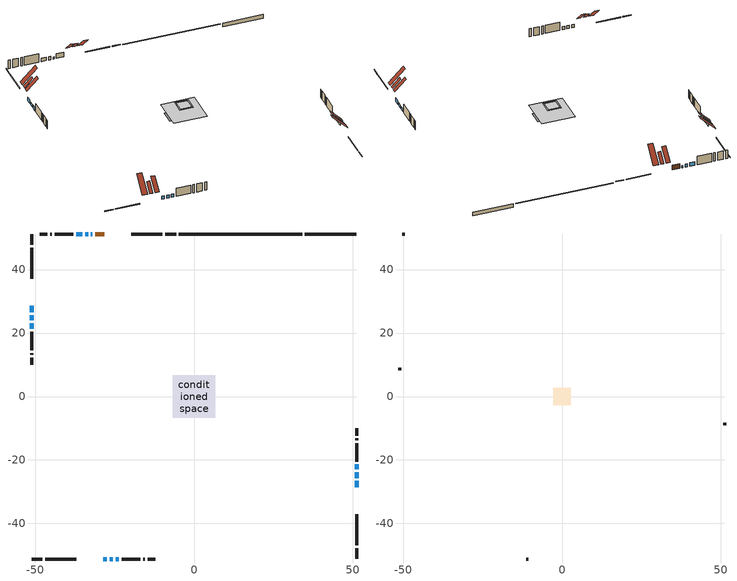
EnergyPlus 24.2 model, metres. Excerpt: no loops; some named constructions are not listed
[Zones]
conditioned space
 floor adiabatic (Floor3 construction): -4.46,-4.46 -4.46,4.46 4.46,4.46 4.46,-4.46 z0.12
 floor adiabatic (AdiabaticFloorConstruction): -6.69,-6.69 -6.69,6.69 6.69,6.69 6.69,-6.69 z1.34
 floor foundation (Slab1 construction): -2.23,-2.23 -2.23,2.23 2.23,2.23 2.23,-2.23 z-1.53
 floor foundation (Slab2 construction): -6.75,-2.94 -6.75,2.94 6.75,2.94 6.75,-2.94 z-0.12
 wall outside (RimJoist1 construction): -5.66,51.22 -9.02,51.22 / -51.22,-51.22 -47.85,-51.22 / -51.22,51.22 -51.22,47.85 / 51.22,-51.22 51.22,-47.85 z0.12:0.42
 wall outside (RimJoist2 construction): -9.95,51.22 -19.74,51.22 / -46.92,-51.22 -37.14,-51.22 / -51.22,46.92 -51.22,37.14 / 51.22,-46.92 51.22,-37.14 z0.12:0.42
 wall outside (AdiabaticWallConstruction 1): -28.31,51.22 -31.14,51.22 z0.12:2.15
 wall outside (AdiabaticWallConstruction): -32.07,51.22 -32.48,51.22 z0.12:1.04; -51.22,28.56 -51.22,26.53 / 51.22,-28.56 51.22,-26.63 / -35.15,51.22 -37.18,51.22 z0.12:1.64; 51.22,-25.7 51.22,-23.87 z0.12:1.26; -33.4,51.22 -34.22,51.22 z0.12:1.49; -51.22,25.6 -51.22,24.08 / 51.22,-22.94 51.22,-21.42 z0.12:1.29; -28.56,-51.22 -27.44,-51.22 / -26.52,-51.22 -25.55,-51.22 z0.12:1.54; -24.62,-51.22 -23.71,-51.22 / -51.22,23.15 -51.22,21.37 z0.12:1.44
 wall outside (Wall1 construction): -38.11,51.22 -43.91,51.22 / -22.78,-51.22 -16.97,-51.22 / -51.22,20.44 -51.22,14.64 / 51.22,-20.49 51.22,-14.69 z0.12:3.78
 wall outside (Wall2 construction): -44.84,51.22 -45.36,51.22 / -16.04,-51.22 -15.52,-51.22 / -51.22,13.71 -51.22,13.18 / 51.22,-13.76 51.22,-13.23 z0.12:3.78
 wall outside (Wall3 construction): -46.29,51.22 -48.62,51.22 / -14.59,-51.22 -12.27,-51.22 / -51.22,12.26 -51.22,9.93 / 51.22,-12.3 51.22,-9.98 z0.12:3.78
 wall foundation (FoundationWall1 construction): 51.22,51.22 34.97,51.22 z-1.53:0.12
 wall foundation (FoundationWall2 construction): 34.04,51.22 -4.73,51.22 z-0.12:0.11
 window (WindowConstruction 11): -32.07,51.22 -32.48,51.22 z0.12:1.03
 window (WindowConstruction 5): -51.22,28.56 -51.22,26.53 z0.12:1.64
 window (WindowConstruction 6): 51.22,-28.56 51.22,-26.63 z0.12:1.64
 window (WindowConstruction 7): 51.22,-25.7 51.22,-23.87 z0.12:1.26
 window (WindowConstruction 8): -33.4,51.22 -34.22,51.22 z0.12:1.49
 window (WindowConstruction 9): -51.22,25.6 -51.22,24.08 z0.12:1.29
 window (WindowConstruction 10): 51.22,-22.94 51.22,-21.42 z0.12:1.29
 window (WindowConstruction): -28.56,-51.22 -27.45,-51.22 z0.12:1.54
 window (WindowConstruction 1): -26.52,-51.22 -25.55,-51.22 z0.12:1.54
 window (WindowConstruction 2): -24.62,-51.22 -23.71,-51.22 z0.12:1.44
 window (WindowConstruction 3): -35.15,51.22 -37.18,51.22 z0.12:1.64
 window (WindowConstruction 4): -51.22,23.15 -51.22,21.37 z0.12:1.44
 door (Door): -28.31,51.22 -31.14,51.22 z0.12:2.15
 ceiling adiabatic (AdiabaticFloorConstruction): 6.69,-6.69 6.69,6.69 -6.69,6.69 -6.69,-6.69 z1.34
 roof outside (Roof3 construction): -24.87,51.22,3.78 -24.87,47.87,7.12 -23.69,47.87,7.12 -23.69,51.22,3.78; -32,-51.22,3.78 -32,-47.87,7.12 -33.18,-47.87,7.12 -33.18,-51.22,3.78; -51.22,32,3.78 -47.87,32,7.12 -47.87,33.18,7.12 -51.22,33.18,3.78; 51.22,-32,3.78 47.87,-32,7.12 47.87,-33.18,7.12 51.22,-33.18,3.78
 roof outside (Roof4 construction): -27.38,51.22,3.78 -27.38,46.74,8.25 -25.8,46.74,8.25 -25.8,51.22,3.78; -29.49,-51.22,3.78 -29.49,-46.74,8.25 -31.07,-46.74,8.25 -31.07,-51.22,3.78; -51.22,29.49,3.78 -46.74,29.49,8.25 -46.74,31.07,8.25 -51.22,31.07,3.78; 51.22,-29.49,3.78 46.74,-29.49,8.25 46.74,-31.07,8.25 51.22,-31.07,3.78
attic - vented
 floor to conditioned space (Floor1 construction Reversed): -2.23,-2.23 -2.23,2.23 2.23,2.23 2.23,-2.23 z3.78
 floor to conditioned space (Floor2 construction Reversed): -2.73,-2.73 -2.73,2.73 2.73,2.73 2.73,-2.73 z3.78
 wall outside (Wall4 construction): -49.55,51.22 -50.29,51.22 / -11.34,-51.22 -10.6,-51.22 / -51.22,9 -51.22,8.26 / 51.22,-9.05 51.22,-8.31 z0.12:3.78
 roof outside (Roof1 construction): -22.76,51.22,3.78 -22.76,45.29,9.7 -20.67,45.29,9.7 -20.67,51.22,3.78; -34.11,-51.22,3.78 -34.11,-45.29,9.7 -36.21,-45.29,9.7 -36.21,-51.22,3.78; -51.22,34.11,3.78 -45.29,34.11,9.7 -45.29,36.21,9.7 -51.22,36.21,3.78; 51.22,-34.11,3.78 45.29,-34.11,9.7 45.29,-36.21,9.7 51.22,-36.21,3.78
[Material] Roughness=Rough; Thermal Absorptance=0.9
Name | Thickness {m} | Conductivity {W/m-K} | Density {kg/m3} | Specific Heat {J/kg-K} | Solar Absorptance | Visible Absorptance
ceiling loosefill ins | 0.169333 | 0.0480833 | 16.02 | 1046.75 | 0.7 | 0.7
ceiling stud and cavity | 0.1397 | 0.128794 | 65.682 | 1177.47 | 0.7 | 0.7
ceiling stud and cavity 1 | 0.1397 | 0.124158 | 65.682 | 1177.47 | 0.7 | 0.7
gypsum board | 0.0127 | 0.160291 | 801 | 837.4 | 0.6 | 0.6
[Construction]
Floor1 construction: ceiling loosefill ins, ceiling stud and cavity, gypsum board
Floor2 construction: ceiling loosefill ins, ceiling stud and cavity 1, gypsum board
[EnergyManagementSystem:ProgramCallingManager]
component_loads_program_calling_manager: EndOfZoneTimestepAfterZoneReporting; component_loads_program
fridge_schedule_program_calling_manager: BeginZoneTimestepAfterInitHeatBalance; fridge_schedule_program
infil_program_calling_manager: BeginZoneTimestepAfterInitHeatBalance; infil_program
natural_vent_program_calling_manager: BeginZoneTimestepAfterInitHeatBalance; natural_vent_program
total_airflows_program_calling_manager: EndOfZoneTimestepAfterZoneReporting; total_airflows_program
total_loads_program_calling_manager: EndOfZoneTimestepAfterZoneReporting; total_loads_program
unit_heater_supply_fan_disaggregate_program_calling_manager: EndOfSystemTimestepBeforeHVACReporting; unit_heater_supply_fan_disaggregate_program
unmet_hours_program_calling_manager: EndOfZoneTimestepBeforeZoneReporting; unmet_hours_program
water_heater_EC_adj_ProgramManager: EndOfSystemTimestepBeforeHVACReporting; water_heater_EC_adj
[EnergyManagementSystem:OutputVariable] Type of Data in Variable=Summed
Name | EMS Variable | Update Frequency | EMS Program or Subroutine | Units
unit heater supply fan disaggregate htg primary | unit_heater_supply_fan_primary_htg | SystemTimestep | unit_heater_supply_fan_disaggregate_program | J
loads_htg_tot_peakload_outvar; loads_htg_tot_annual_outvar; Energy Management System Output Variable 1; Energy Management System Output Variable 45 | loads_htg_tot | ZoneTimestep | total_loads_program | J
loads_clg_tot_peakload_outvar; loads_clg_tot_annual_outvar; Energy Management System Output Variable 2; Energy Management System Output Variable 46 | loads_clg_tot | ZoneTimestep | total_loads_program | J
htg_unmet_hours_annual_outvar; Energy Management System Output Variable 3 | htg_unmet_hours | ZoneTimestep | unmet_hours_program | hr
clg_unmet_hours_annual_outvar; Energy Management System Output Variable 4 | clg_unmet_hours | ZoneTimestep | unmet_hours_program | hr
loads_htg_roofs_annual_outvar; Energy Management System Output Variable 5 | loads_htg_roofs | ZoneTimestep | component_loads_program | J
loads_htg_ceilings_annual_outvar; Energy Management System Output Variable 6 | loads_htg_ceilings | ZoneTimestep | component_loads_program | J
loads_htg_walls_annual_outvar; Energy Management System Output Variable 7 | loads_htg_walls | ZoneTimestep | component_loads_program | J
loads_htg_rim_joists_annual_outvar; Energy Management System Output Variable 8 | loads_htg_rim_joists | ZoneTimestep | component_loads_program | J
loads_htg_foundation_walls_annual_outvar; Energy Management System Output Variable 9 | loads_htg_foundation_walls | ZoneTimestep | component_loads_program | J
loads_htg_doors_annual_outvar; Energy Management System Output Variable 10 | loads_htg_doors | ZoneTimestep | component_loads_program | J
loads_htg_windows_conduction_annual_outvar; Energy Management System Output Variable 11 | loads_htg_windows_conduction | ZoneTimestep | component_loads_program | J
loads_htg_windows_solar_annual_outvar; Energy Management System Output Variable 12 | loads_htg_windows_solar | ZoneTimestep | component_loads_program | J
loads_htg_skylights_conduction_annual_outvar; Energy Management System Output Variable 13 | loads_htg_skylights_conduction | ZoneTimestep | component_loads_program | J
loads_htg_skylights_solar_annual_outvar; Energy Management System Output Variable 14 | loads_htg_skylights_solar | ZoneTimestep | component_loads_program | J
loads_htg_floors_annual_outvar; Energy Management System Output Variable 15 | loads_htg_floors | ZoneTimestep | component_loads_program | J
loads_htg_slabs_annual_outvar; Energy Management System Output Variable 16 | loads_htg_slabs | ZoneTimestep | component_loads_program | J
loads_htg_internal_mass_annual_outvar; Energy Management System Output Variable 17 | loads_htg_internal_mass | ZoneTimestep | component_loads_program | J
loads_htg_infil_annual_outvar; Energy Management System Output Variable 18 | loads_htg_infil | ZoneTimestep | component_loads_program | J
loads_htg_natvent_annual_outvar; Energy Management System Output Variable 19 | loads_htg_natvent | ZoneTimestep | component_loads_program | J
loads_htg_mechvent_annual_outvar; Energy Management System Output Variable 20 | loads_htg_mechvent | ZoneTimestep | component_loads_program | J
loads_htg_whf_annual_outvar; Energy Management System Output Variable 21 | loads_htg_whf | ZoneTimestep | component_loads_program | J
loads_htg_ducts_annual_outvar; Energy Management System Output Variable 22 | loads_htg_ducts | ZoneTimestep | component_loads_program | J
loads_htg_intgains_annual_outvar; Energy Management System Output Variable 23 | loads_htg_intgains | ZoneTimestep | component_loads_program | J
loads_htg_lighting_annual_outvar; Energy Management System Output Variable 24 | loads_htg_lighting | ZoneTimestep | component_loads_program | J
loads_clg_roofs_annual_outvar; Energy Management System Output Variable 25 | loads_clg_roofs | ZoneTimestep | component_loads_program | J
loads_clg_ceilings_annual_outvar; Energy Management System Output Variable 26 | loads_clg_ceilings | ZoneTimestep | component_loads_program | J
loads_clg_walls_annual_outvar; Energy Management System Output Variable 27 | loads_clg_walls | ZoneTimestep | component_loads_program | J
loads_clg_rim_joists_annual_outvar; Energy Management System Output Variable 28 | loads_clg_rim_joists | ZoneTimestep | component_loads_program | J
loads_clg_foundation_walls_annual_outvar; Energy Management System Output Variable 29 | loads_clg_foundation_walls | ZoneTimestep | component_loads_program | J
loads_clg_doors_annual_outvar; Energy Management System Output Variable 30 | loads_clg_doors | ZoneTimestep | component_loads_program | J
loads_clg_windows_conduction_annual_outvar; Energy Management System Output Variable 31 | loads_clg_windows_conduction | ZoneTimestep | component_loads_program | J
loads_clg_windows_solar_annual_outvar; Energy Management System Output Variable 32 | loads_clg_windows_solar | ZoneTimestep | component_loads_program | J
loads_clg_skylights_conduction_annual_outvar; Energy Management System Output Variable 33 | loads_clg_skylights_conduction | ZoneTimestep | component_loads_program | J
loads_clg_skylights_solar_annual_outvar; Energy Management System Output Variable 34 | loads_clg_skylights_solar | ZoneTimestep | component_loads_program | J
loads_clg_floors_annual_outvar; Energy Management System Output Variable 35 | loads_clg_floors | ZoneTimestep | component_loads_program | J
loads_clg_slabs_annual_outvar; Energy Management System Output Variable 36 | loads_clg_slabs | ZoneTimestep | component_loads_program | J
loads_clg_internal_mass_annual_outvar; Energy Management System Output Variable 37 | loads_clg_internal_mass | ZoneTimestep | component_loads_program | J
loads_clg_infil_annual_outvar; Energy Management System Output Variable 38 | loads_clg_infil | ZoneTimestep | component_loads_program | J
loads_clg_natvent_annual_outvar; Energy Management System Output Variable 39 | loads_clg_natvent | ZoneTimestep | component_loads_program | J
loads_clg_mechvent_annual_outvar; Energy Management System Output Variable 40 | loads_clg_mechvent | ZoneTimestep | component_loads_program | J
loads_clg_whf_annual_outvar; Energy Management System Output Variable 41 | loads_clg_whf | ZoneTimestep | component_loads_program | J
loads_clg_ducts_annual_outvar; Energy Management System Output Variable 42 | loads_clg_ducts | ZoneTimestep | component_loads_program | J
loads_clg_intgains_annual_outvar; Energy Management System Output Variable 43 | loads_clg_intgains | ZoneTimestep | component_loads_program | J
loads_clg_lighting_annual_outvar; Energy Management System Output Variable 44 | loads_clg_lighting | ZoneTimestep | component_loads_program | J
[Schedule:Day:Interval]
interior lighting schedule day: No, 01:00, 0.108182, 04:00, 0.0901515, 05:00, 0.0991667, 06:00, 0.162273, 07:00, 0.270455, 08:00, 0.342576, 10:00, 0.369621, 11:00, 0.351591, 12:00, 0.333561, 13:00, 0.324545, 14:00, 0.31553, 15:00, 0.333561, 16:00, 0.369621, 17:00, 0.450758, 18:00, 0.585985, 19:00, 0.775303, 20:00, 0.955606, 21:00, 0.991667, 22:00, 0.712197, 23:00, 0.360606, 24:00, 0.162273
interior lighting schedule day 1: No, 01:00, 0.100909, 04:00, 0.0840909, 05:00, 0.0925, 06:00, 0.151364, 07:00, 0.252273, 08:00, 0.319545, 10:00, 0.344773, 11:00, 0.327955, 12:00, 0.311136, 13:00, 0.302727, 14:00, 0.294318, 15:00, 0.311136, 16:00, 0.344773, 17:00, 0.420455, 18:00, 0.546591, 19:00, 0.723182, 20:00, 0.891364, 21:00, 0.925, 22:00, 0.664318, 23:00, 0.336364, 24:00, 0.151364
interior lighting schedule day 2: No, 01:00, 0.0927273, 04:00, 0.0772727, 05:00, 0.085, 06:00, 0.139091, 07:00, 0.231818, 08:00, 0.293636, 10:00, 0.316818, 11:00, 0.301364, 12:00, 0.285909, 13:00, 0.278182, 14:00, 0.270455, 15:00, 0.285909, 16:00, 0.316818, 17:00, 0.386364, 18:00, 0.502273, 19:00, 0.664545, 20:00, 0.819091, 21:00, 0.85, 22:00, 0.610455, 23:00, 0.309091, 24:00, 0.139091
interior lighting schedule day 3: No, 01:00, 0.0845455, 04:00, 0.0704545, 05:00, 0.0775, 06:00, 0.126818, 07:00, 0.211364, 08:00, 0.267727, 10:00, 0.288864, 11:00, 0.274773, 12:00, 0.260682, 13:00, 0.253636, 14:00, 0.246591, 15:00, 0.260682, 16:00, 0.288864, 17:00, 0.352273, 18:00, 0.457955, 19:00, 0.605909, 20:00, 0.746818, 21:00, 0.775, 22:00, 0.556591, 23:00, 0.281818, 24:00, 0.126818
interior lighting schedule day 4: No, 01:00, 0.0763636, 04:00, 0.0636364, 05:00, 0.07, 06:00, 0.114545, 07:00, 0.190909, 08:00, 0.241818, 10:00, 0.260909, 11:00, 0.248182, 12:00, 0.235455, 13:00, 0.229091, 14:00, 0.222727, 15:00, 0.235455, 16:00, 0.260909, 17:00, 0.318182, 18:00, 0.413636, 19:00, 0.547273, 20:00, 0.674545, 21:00, 0.7, 22:00, 0.502727, 23:00, 0.254545, 24:00, 0.114545
interior lighting schedule day 5: No, 01:00, 0.0727273, 04:00, 0.0606061, 05:00, 0.0666667, 06:00, 0.109091, 07:00, 0.181818, 08:00, 0.230303, 10:00, 0.248485, 11:00, 0.236364, 12:00, 0.224242, 13:00, 0.218182, 14:00, 0.212121, 15:00, 0.224242, 16:00, 0.248485, 17:00, 0.30303, 18:00, 0.393939, 19:00, 0.521212, 20:00, 0.642424, 21:00, 0.666667, 22:00, 0.478788, 23:00, 0.242424, 24:00, 0.109091
interior lighting schedule day 6: No, 01:00, 0.0745455, 04:00, 0.0621212, 05:00, 0.0683333, 06:00, 0.111818, 07:00, 0.186364, 08:00, 0.236061, 10:00, 0.254697, 11:00, 0.242273, 12:00, 0.229848, 13:00, 0.223636, 14:00, 0.217424, 15:00, 0.229848, 16:00, 0.254697, 17:00, 0.310606, 18:00, 0.403788, 19:00, 0.534242, 20:00, 0.658485, 21:00, 0.683333, 22:00, 0.490758, 23:00, 0.248485, 24:00, 0.111818
interior lighting schedule day 7: No, 01:00, 0.08, 04:00, 0.0666667, 05:00, 0.0733333, 06:00, 0.12, 07:00, 0.2, 08:00, 0.253333, 10:00, 0.273333, 11:00, 0.26, 12:00, 0.246667, 13:00, 0.24, 14:00, 0.233333, 15:00, 0.246667, 16:00, 0.273333, 17:00, 0.333333, 18:00, 0.433333, 19:00, 0.573333, 20:00, 0.706667, 21:00, 0.733333, 22:00, 0.526667, 23:00, 0.266667, 24:00, 0.12
interior lighting schedule day 8: No, 01:00, 0.0890909, 04:00, 0.0742424, 05:00, 0.0816667, 06:00, 0.133636, 07:00, 0.222727, 08:00, 0.282121, 10:00, 0.304394, 11:00, 0.289545, 12:00, 0.274697, 13:00, 0.267273, 14:00, 0.259848, 15:00, 0.274697, 16:00, 0.304394, 17:00, 0.371212, 18:00, 0.482576, 19:00, 0.638485, 20:00, 0.78697, 21:00, 0.816667, 22:00, 0.586515, 23:00, 0.29697, 24:00, 0.133636
interior lighting schedule day 9: No, 01:00, 0.0972727, 04:00, 0.0810606, 05:00, 0.0891667, 06:00, 0.145909, 07:00, 0.243182, 08:00, 0.30803, 10:00, 0.332348, 11:00, 0.316136, 12:00, 0.299924, 13:00, 0.291818, 14:00, 0.283712, 15:00, 0.299924, 16:00, 0.332348, 17:00, 0.405303, 18:00, 0.526894, 19:00, 0.697121, 20:00, 0.859242, 21:00, 0.891667, 22:00, 0.640379, 23:00, 0.324242, 24:00, 0.145909
interior lighting schedule day 10: No, 01:00, 0.105455, 04:00, 0.0878788, 05:00, 0.0966667, 06:00, 0.158182, 07:00, 0.263636, 08:00, 0.333939, 10:00, 0.360303, 11:00, 0.342727, 12:00, 0.325152, 13:00, 0.316364, 14:00, 0.307576, 15:00, 0.325152, 16:00, 0.360303, 17:00, 0.439394, 18:00, 0.571212, 19:00, 0.755758, 20:00, 0.931515, 21:00, 0.966667, 22:00, 0.694242, 23:00, 0.351515, 24:00, 0.158182
interior lighting schedule day 11: No, 01:00, 0.109091, 04:00, 0.0909091, 05:00, 0.1, 06:00, 0.163636, 07:00, 0.272727, 08:00, 0.345455, 10:00, 0.372727, 11:00, 0.354545, 12:00, 0.336364, 13:00, 0.327273, 14:00, 0.318182, 15:00, 0.336364, 16:00, 0.372727, 17:00, 0.454545, 18:00, 0.590909, 19:00, 0.781818, 20:00, 0.963636, 21:00, 1, 22:00, 0.718182, 23:00, 0.363636, 24:00, 0.163636
interior lighting schedule default day; occupants schedule default day; clothes dryer schedule default day; cooking range schedule default day; mech vent range fan 0 schedule default day; misc plug loads schedule default day; general water use schedule default day; heating setpoint default day; cooling setpoint default day; clothes dryer exhaust 0 schedule default day; cooling season schedule day; cooling season schedule day 2; cooling season schedule default day; exterior lighting schedule default day; natural vent schedule default day: No, 24:00, 0
occupants schedule day: No, 05:00, 0.426829, 06:00, 0.719512, 07:00, 1, 08:00, 0.670732, 09:00, 0.329268, 14:00, 0.170732, 15:00, 0.231707, 16:00, 0.329268, 17:00, 0.5, 18:00, 0.670732, 19:00, 0.829268, 21:00, 1, 22:00, 0.853659, 23:00, 0.646341, 24:00, 0.426829
clothes dryer schedule day; clothes dryer exhaust 0 schedule day: No, 01:00, 0.123457, 02:00, 0.0740741, 03:00, 0.0493827, 04:00, 0.0246914, 05:00, 0.0493827, 06:00, 0.0740741, 07:00, 0.197531, 08:00, 0.395062, 09:00, 0.592593, 10:00, 0.839506, 11:00, 0.962963, 12:00, 1, 13:00, 0.91358, 14:00, 0.82716, 15:00, 0.716049, 16:00, 0.753086, 17:00, 0.679012, 18:00, 0.666667, 20:00, 0.62963, 21:00, 0.641975, 22:00, 0.666667, 23:00, 0.54321, 24:00, 0.296296
cooking range schedule day: No, 05:00, 0.0597015, 06:00, 0.11194, 07:00, 0.171642, 08:00, 0.291045, 11:00, 0.343284, 12:00, 0.402985, 13:00, 0.462687, 14:00, 0.343284, 15:00, 0.291045, 16:00, 0.402985, 17:00, 0.567164, 18:00, 1, 19:00, 0.850746, 20:00, 0.432836, 21:00, 0.291045, 22:00, 0.231343, 23:00, 0.171642, 24:00, 0.11194
mech vent range fan 0 schedule day: No, 18:00, 0, 19:00, 1, 20:00, 0.2, 24:00, 0
misc plug loads schedule day: No, 06:00, 0.705882, 07:00, 0.745098, 08:00, 0.803922, 15:00, 0.823529, 16:00, 0.862745, 17:00, 0.921569, 18:00, 0.980392, 19:00, 1, 20:00, 0.980392, 21:00, 0.941176, 22:00, 0.862745, 23:00, 0.784314, 24:00, 0.72549
general water use schedule day: No, 01:00, 0.315068, 03:00, 0.287671, 04:00, 0.342466, 05:00, 0.369863, 06:00, 0.520548, 07:00, 0.60274, 08:00, 0.534247, 10:00, 0.506849, 11:00, 0.465753, 14:00, 0.479452, 15:00, 0.534247, 16:00, 0.589041, 17:00, 0.69863, 18:00, 0.876712, 19:00, 0.890411, 20:00, 0.986301, 21:00, 1, 22:00, 0.863014, 23:00, 0.616438, 24:00, 0.465753
heating setpoint day: No, 07:00, 18, 23:00, 21, 24:00, 18
cooling setpoint day: No, 24:00, 25
cooling season schedule day 1: No, 24:00, 1
exterior lighting schedule day: No, 01:00, 0.566667, 03:00, 0.524167, 05:00, 0.495833, 06:00, 0.5525, 07:00, 0.623333, 08:00, 0.580833, 09:00, 0.439167, 10:00, 0.354167, 12:00, 0.34, 13:00, 0.354167, 14:00, 0.396667, 15:00, 0.425, 16:00, 0.495833, 17:00, 0.623333, 18:00, 0.793333, 19:00, 0.906667, 20:00, 0.963333, 21:00, 0.991667, 22:00, 0.920833, 23:00, 0.793333, 24:00, 0.665833
exterior lighting schedule day 1: No, 01:00, 0.528571, 03:00, 0.488929, 05:00, 0.4625, 06:00, 0.515357, 07:00, 0.581429, 08:00, 0.541786, 09:00, 0.409643, 10:00, 0.330357, 12:00, 0.317143, 13:00, 0.330357, 14:00, 0.37, 15:00, 0.396429, 16:00, 0.4625, 17:00, 0.581429, 18:00, 0.74, 19:00, 0.845714, 20:00, 0.898571, 21:00, 0.925, 22:00, 0.858929, 23:00, 0.74, 24:00, 0.621071
exterior lighting schedule day 10: No, 01:00, 0.552381, 03:00, 0.510952, 05:00, 0.483333, 06:00, 0.538571, 07:00, 0.607619, 08:00, 0.56619, 09:00, 0.428095, 10:00, 0.345238, 12:00, 0.331429, 13:00, 0.345238, 14:00, 0.386667, 15:00, 0.414286, 16:00, 0.483333, 17:00, 0.607619, 18:00, 0.773333, 19:00, 0.88381, 20:00, 0.939048, 21:00, 0.966667, 22:00, 0.897619, 23:00, 0.773333, 24:00, 0.649048
exterior lighting schedule day 11: No, 01:00, 0.571429, 03:00, 0.528571, 05:00, 0.5, 06:00, 0.557143, 07:00, 0.628571, 08:00, 0.585714, 09:00, 0.442857, 10:00, 0.357143, 12:00, 0.342857, 13:00, 0.357143, 14:00, 0.4, 15:00, 0.428571, 16:00, 0.5, 17:00, 0.628571, 18:00, 0.8, 19:00, 0.914286, 20:00, 0.971429, 21:00, 1, 22:00, 0.928571, 23:00, 0.8, 24:00, 0.671429
exterior lighting schedule day 2: No, 01:00, 0.485714, 03:00, 0.449286, 05:00, 0.425, 06:00, 0.473571, 07:00, 0.534286, 08:00, 0.497857, 09:00, 0.376429, 10:00, 0.303571, 12:00, 0.291429, 13:00, 0.303571, 14:00, 0.34, 15:00, 0.364286, 16:00, 0.425, 17:00, 0.534286, 18:00, 0.68, 19:00, 0.777143, 20:00, 0.825714, 21:00, 0.85, 22:00, 0.789286, 23:00, 0.68, 24:00, 0.570714
exterior lighting schedule day 3: No, 01:00, 0.442857, 03:00, 0.409643, 05:00, 0.3875, 06:00, 0.431786, 07:00, 0.487143, 08:00, 0.453929, 09:00, 0.343214, 10:00, 0.276786, 12:00, 0.265714, 13:00, 0.276786, 14:00, 0.31, 15:00, 0.332143, 16:00, 0.3875, 17:00, 0.487143, 18:00, 0.62, 19:00, 0.708571, 20:00, 0.752857, 21:00, 0.775, 22:00, 0.719643, 23:00, 0.62, 24:00, 0.520357
exterior lighting schedule day 4: No, 01:00, 0.4, 03:00, 0.37, 05:00, 0.35, 06:00, 0.39, 07:00, 0.44, 08:00, 0.41, 09:00, 0.31, 10:00, 0.25, 12:00, 0.24, 13:00, 0.25, 14:00, 0.28, 15:00, 0.3, 16:00, 0.35, 17:00, 0.44, 18:00, 0.56, 19:00, 0.64, 20:00, 0.68, 21:00, 0.7, 22:00, 0.65, 23:00, 0.56, 24:00, 0.47
exterior lighting schedule day 5: No, 01:00, 0.380952, 03:00, 0.352381, 05:00, 0.333333, 06:00, 0.371429, 07:00, 0.419048, 08:00, 0.390476, 09:00, 0.295238, 10:00, 0.238095, 12:00, 0.228571, 13:00, 0.238095, 14:00, 0.266667, 15:00, 0.285714, 16:00, 0.333333, 17:00, 0.419048, 18:00, 0.533333, 19:00, 0.609524, 20:00, 0.647619, 21:00, 0.666667, 22:00, 0.619048, 23:00, 0.533333, 24:00, 0.447619
exterior lighting schedule day 6: No, 01:00, 0.390476, 03:00, 0.36119, 05:00, 0.341667, 06:00, 0.380714, 07:00, 0.429524, 08:00, 0.400238, 09:00, 0.302619, 10:00, 0.244048, 12:00, 0.234286, 13:00, 0.244048, 14:00, 0.273333, 15:00, 0.292857, 16:00, 0.341667, 17:00, 0.429524, 18:00, 0.546667, 19:00, 0.624762, 20:00, 0.66381, 21:00, 0.683333, 22:00, 0.634524, 23:00, 0.546667, 24:00, 0.45881
exterior lighting schedule day 7: No, 01:00, 0.419048, 03:00, 0.387619, 05:00, 0.366667, 06:00, 0.408571, 07:00, 0.460952, 08:00, 0.429524, 09:00, 0.324762, 10:00, 0.261905, 12:00, 0.251429, 13:00, 0.261905, 14:00, 0.293333, 15:00, 0.314286, 16:00, 0.366667, 17:00, 0.460952, 18:00, 0.586667, 19:00, 0.670476, 20:00, 0.712381, 21:00, 0.733333, 22:00, 0.680952, 23:00, 0.586667, 24:00, 0.492381
exterior lighting schedule day 8: No, 01:00, 0.466667, 03:00, 0.431667, 05:00, 0.408333, 06:00, 0.455, 07:00, 0.513333, 08:00, 0.478333, 09:00, 0.361667, 10:00, 0.291667, 12:00, 0.28, 13:00, 0.291667, 14:00, 0.326667, 15:00, 0.35, 16:00, 0.408333, 17:00, 0.513333, 18:00, 0.653333, 19:00, 0.746667, 20:00, 0.793333, 21:00, 0.816667, 22:00, 0.758333, 23:00, 0.653333, 24:00, 0.548333
exterior lighting schedule day 9: No, 01:00, 0.509524, 03:00, 0.47131, 05:00, 0.445833, 06:00, 0.496786, 07:00, 0.560476, 08:00, 0.522262, 09:00, 0.394881, 10:00, 0.318452, 12:00, 0.305714, 13:00, 0.318452, 14:00, 0.356667, 15:00, 0.382143, 16:00, 0.445833, 17:00, 0.560476, 18:00, 0.713333, 19:00, 0.815238, 20:00, 0.86619, 21:00, 0.891667, 22:00, 0.827976, 23:00, 0.713333, 24:00, 0.59869
[Schedule:Week:Daily]
heating setpoint Week Rule - Jan1-Dec31: heating setpoint day, heating setpoint day, heating setpoint day, heating setpoint day, heating setpoint day, heating setpoint day, heating setpoint day, heating setpoint default day, heating setpoint default day, heating setpoint default day, heating setpoint default day, heating setpoint default day
cooling setpoint Week Rule - Jan1-Dec31: cooling setpoint day, cooling setpoint day, cooling setpoint day, cooling setpoint day, cooling setpoint day, cooling setpoint day, cooling setpoint day, cooling setpoint default day, cooling setpoint default day, cooling setpoint default day, cooling setpoint default day, cooling setpoint default day
clothes dryer exhaust 0 schedule Week Rule - Jan1-Dec31: clothes dryer exhaust 0 schedule day, clothes dryer exhaust 0 schedule day, clothes dryer exhaust 0 schedule day, clothes dryer exhaust 0 schedule day, clothes dryer exhaust 0 schedule day, clothes dryer exhaust 0 schedule day, clothes dryer exhaust 0 schedule day, clothes dryer exhaust 0 schedule default day, clothes dryer exhaust 0 schedule default day, clothes dryer exhaust 0 schedule default day, clothes dryer exhaust 0 schedule default day, clothes dryer exhaust 0 schedule default day
cooling season schedule Week Rule - Jan1-May26: cooling season schedule day, cooling season schedule day, cooling season schedule day, cooling season schedule day, cooling season schedule day, cooling season schedule day, cooling season schedule day, cooling season schedule default day, cooling season schedule default day, cooling season schedule default day, cooling season schedule default day, cooling season schedule default day
cooling season schedule Week Rule - May27-Jun2: cooling season schedule day, cooling season schedule day, cooling season schedule day, cooling season schedule day, cooling season schedule day, cooling season schedule day 1, cooling season schedule day 1, cooling season schedule default day, cooling season schedule default day, cooling season schedule default day, cooling season schedule default day, cooling season schedule default day
cooling season schedule Week Rule - Jun3-Sep29: cooling season schedule day 1, cooling season schedule day 1, cooling season schedule day 1, cooling season schedule day 1, cooling season schedule day 1, cooling season schedule day 1, cooling season schedule day 1, cooling season schedule default day, cooling season schedule default day, cooling season schedule default day, cooling season schedule default day, cooling season schedule default day
cooling season schedule Week Rule - Sep30-Oct6: cooling season schedule day 1, cooling season schedule day 2, cooling season schedule day 2, cooling season schedule day 2, cooling season schedule day 2, cooling season schedule day 2, cooling season schedule day 2, cooling season schedule default day, cooling season schedule default day, cooling season schedule default day, cooling season schedule default day, cooling season schedule default day
cooling season schedule Week Rule - Oct7-Dec31: cooling season schedule day 2, cooling season schedule day 2, cooling season schedule day 2, cooling season schedule day 2, cooling season schedule day 2, cooling season schedule day 2, cooling season schedule day 2, cooling season schedule default day, cooling season schedule default day, cooling season schedule default day, cooling season schedule default day, cooling season schedule default day
exterior lighting schedule Week Rule - May6-May26: exterior lighting schedule day 4, exterior lighting schedule day 4, exterior lighting schedule day 4, exterior lighting schedule day 4, exterior lighting schedule day 4, exterior lighting schedule day 4, exterior lighting schedule day 4, exterior lighting schedule default day, exterior lighting schedule default day, exterior lighting schedule default day, exterior lighting schedule default day, exterior lighting schedule default day
exterior lighting schedule Week Rule - May27-Jun2: exterior lighting schedule day 4, exterior lighting schedule day 4, exterior lighting schedule day 4, exterior lighting schedule day 4, exterior lighting schedule day 4, exterior lighting schedule day 5, exterior lighting schedule day 5, exterior lighting schedule default day, exterior lighting schedule default day, exterior lighting schedule default day, exterior lighting schedule default day, exterior lighting schedule default day
exterior lighting schedule Week Rule - Jun3-Jun30: exterior lighting schedule day 5, exterior lighting schedule day 5, exterior lighting schedule day 5, exterior lighting schedule day 5, exterior lighting schedule day 5, exterior lighting schedule day 5, exterior lighting schedule day 5, exterior lighting schedule default day, exterior lighting schedule default day, exterior lighting schedule default day, exterior lighting schedule default day, exterior lighting schedule default day
exterior lighting schedule Week Rule - Jul1-Jul28: exterior lighting schedule day 6, exterior lighting schedule day 6, exterior lighting schedule day 6, exterior lighting schedule day 6, exterior lighting schedule day 6, exterior lighting schedule day 6, exterior lighting schedule day 6, exterior lighting schedule default day, exterior lighting schedule default day, exterior lighting schedule default day, exterior lighting schedule default day, exterior lighting schedule default day
exterior lighting schedule Week Rule - Jul29-Aug4: exterior lighting schedule day 6, exterior lighting schedule day 6, exterior lighting schedule day 6, exterior lighting schedule day 7, exterior lighting schedule day 7, exterior lighting schedule day 7, exterior lighting schedule day 7, exterior lighting schedule default day, exterior lighting schedule default day, exterior lighting schedule default day, exterior lighting schedule default day, exterior lighting schedule default day
exterior lighting schedule Week Rule - Aug5-Aug25: exterior lighting schedule day 7, exterior lighting schedule day 7, exterior lighting schedule day 7, exterior lighting schedule day 7, exterior lighting schedule day 7, exterior lighting schedule day 7, exterior lighting schedule day 7, exterior lighting schedule default day, exterior lighting schedule default day, exterior lighting schedule default day, exterior lighting schedule default day, exterior lighting schedule default day
exterior lighting schedule Week Rule - Aug26-Sep1: exterior lighting schedule day 7, exterior lighting schedule day 7, exterior lighting schedule day 7, exterior lighting schedule day 7, exterior lighting schedule day 7, exterior lighting schedule day 7, exterior lighting schedule day 8, exterior lighting schedule default day, exterior lighting schedule default day, exterior lighting schedule default day, exterior lighting schedule default day, exterior lighting schedule default day
exterior lighting schedule Week Rule - Sep2-Sep29: exterior lighting schedule day 8, exterior lighting schedule day 8, exterior lighting schedule day 8, exterior lighting schedule day 8, exterior lighting schedule day 8, exterior lighting schedule day 8, exterior lighting schedule day 8, exterior lighting schedule default day, exterior lighting schedule default day, exterior lighting schedule default day, exterior lighting schedule default day, exterior lighting schedule default day
exterior lighting schedule Week Rule - Sep30-Oct6: exterior lighting schedule day 8, exterior lighting schedule day 9, exterior lighting schedule day 9, exterior lighting schedule day 9, exterior lighting schedule day 9, exterior lighting schedule day 9, exterior lighting schedule day 9, exterior lighting schedule default day, exterior lighting schedule default day, exterior lighting schedule default day, exterior lighting schedule default day, exterior lighting schedule default day
exterior lighting schedule Week Rule - Oct7-Oct27: exterior lighting schedule day 9, exterior lighting schedule day 9, exterior lighting schedule day 9, exterior lighting schedule day 9, exterior lighting schedule day 9, exterior lighting schedule day 9, exterior lighting schedule day 9, exterior lighting schedule default day, exterior lighting schedule default day, exterior lighting schedule default day, exterior lighting schedule default day, exterior lighting schedule default day
exterior lighting schedule Week Rule - Oct28-Nov3: exterior lighting schedule day 9, exterior lighting schedule day 9, exterior lighting schedule day 9, exterior lighting schedule day 9, exterior lighting schedule day 10, exterior lighting schedule day 10, exterior lighting schedule day 10, exterior lighting schedule default day, exterior lighting schedule default day, exterior lighting schedule default day, exterior lighting schedule default day, exterior lighting schedule default day
exterior lighting schedule Week Rule - Nov4-Nov24: exterior lighting schedule day 10, exterior lighting schedule day 10, exterior lighting schedule day 10, exterior lighting schedule day 10, exterior lighting schedule day 10, exterior lighting schedule day 10, exterior lighting schedule day 10, exterior lighting schedule default day, exterior lighting schedule default day, exterior lighting schedule default day, exterior lighting schedule default day, exterior lighting schedule default day
exterior lighting schedule Week Rule - Nov25-Dec1: exterior lighting schedule day 10, exterior lighting schedule day 10, exterior lighting schedule day 10, exterior lighting schedule day 10, exterior lighting schedule day 10, exterior lighting schedule day 10, exterior lighting schedule day 11, exterior lighting schedule default day, exterior lighting schedule default day, exterior lighting schedule default day, exterior lighting schedule default day, exterior lighting schedule default day
exterior lighting schedule Week Rule - Dec2-Dec31: exterior lighting schedule day 11, exterior lighting schedule day 11, exterior lighting schedule day 11, exterior lighting schedule day 11, exterior lighting schedule day 11, exterior lighting schedule day 11, exterior lighting schedule day 11, exterior lighting schedule default day, exterior lighting schedule default day, exterior lighting schedule default day, exterior lighting schedule default day, exterior lighting schedule default day
natural vent schedule Week Rule - Jan1-Dec31: natural vent schedule default day, natural vent schedule default day, natural vent schedule default day, natural vent schedule default day, natural vent schedule default day, natural vent schedule default day, natural vent schedule default day, natural vent schedule default day, natural vent schedule default day, natural vent schedule default day, natural vent schedule default day, natural vent schedule default day
[Schedule:Year]
heating setpoint: heating setpoint Week Rule - Jan1-Dec31, 1, 1, 12, 31
cooling setpoint: cooling setpoint Week Rule - Jan1-Dec31, 1, 1, 12, 31
clothes dryer exhaust 0 schedule: clothes dryer exhaust 0 schedule Week Rule - Jan1-Dec31, 1, 1, 12, 31
cooling season schedule: cooling season schedule Week Rule - Jan1-May26, 1, 1, 5, 26, cooling season schedule Week Rule - May27-Jun2, 5, 27, 6, 2, cooling season schedule Week Rule - Jun3-Sep29, 6, 3, 9, 29, cooling season schedule Week Rule - Sep30-Oct6, 9, 30, 10, 6, cooling season schedule Week Rule - Oct7-Dec31, 10, 7, 12, 31
natural vent schedule: natural vent schedule Week Rule - Jan1-Dec31, 1, 1, 12, 31
